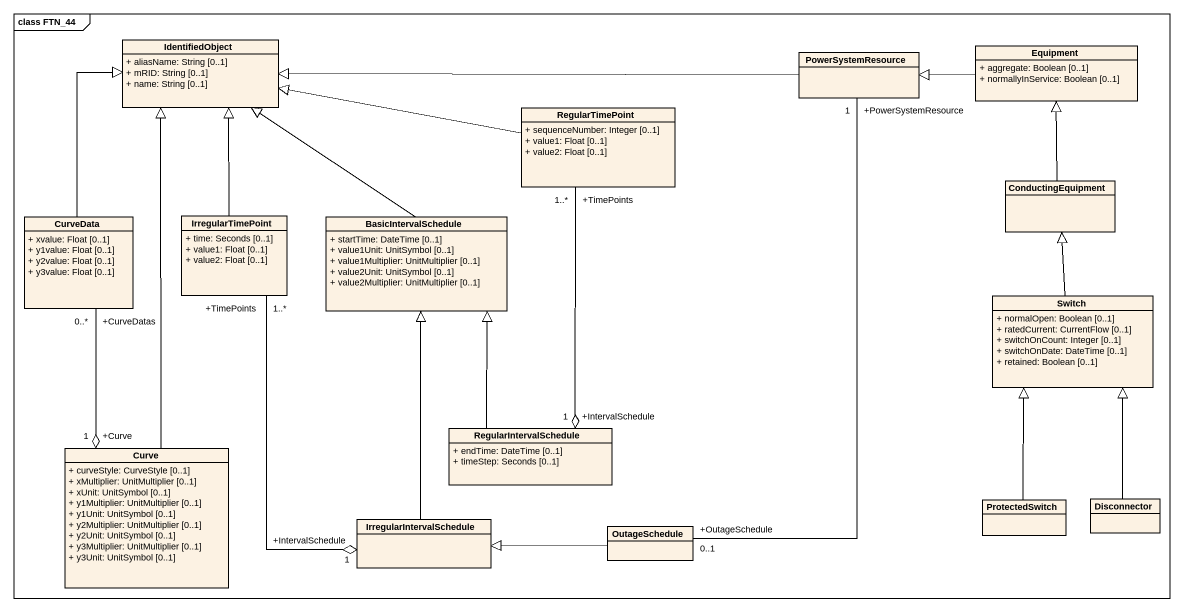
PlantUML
@startuml
mainframe class FTN_44
hide circle
hide empty members
skinparam classAttributeIconSize 0
class IdentifiedObject {
  + aliasName: String [0..1]
  + mRID: String [0..1]
  + name: String [0..1]
}
class Equipment {
  + aggregate: Boolean [0..1]
  + normallyInService: Boolean [0..1]
}
class PowerSystemResource
class RegularTimePoint {
  + sequenceNumber: Integer [0..1]
  + value1: Float [0..1]
  + value2: Float [0..1]
}
class ConductingEquipment
class CurveData {
  + xvalue: Float [0..1]
  + y1value: Float [0..1]
  + y2value: Float [0..1]
  + y3value: Float [0..1]
}
class IrregularTimePoint {
  + time: Seconds [0..1]
  + value1: Float [0..1]
  + value2: Float [0..1]
}
class BasicIntervalSchedule {
  + startTime: DateTime [0..1]
  + value1Unit: UnitSymbol [0..1]
  + value1Multiplier: UnitMultiplier [0..1]
  + value2Unit: UnitSymbol [0..1]
  + value2Multiplier: UnitMultiplier [0..1]
}
class Switch {
  + normalOpen: Boolean [0..1]
  + ratedCurrent: CurrentFlow [0..1]
  + switchOnCount: Integer [0..1]
  + switchOnDate: DateTime [0..1]
  + retained: Boolean [0..1]
}
class RegularIntervalSchedule {
  + endTime: DateTime [0..1]
  + timeStep: Seconds [0..1]
}
class Curve {
  + curveStyle: CurveStyle [0..1]
  + xMultiplier: UnitMultiplier [0..1]
  + xUnit: UnitSymbol [0..1]
  + y1Multiplier: UnitMultiplier [0..1]
  + y1Unit: UnitSymbol [0..1]
  + y2Multiplier: UnitMultiplier [0..1]
  + y2Unit: UnitSymbol [0..1]
  + y3Multiplier: UnitMultiplier [0..1]
  + y3Unit: UnitSymbol [0..1]
}
class ProtectedSwitch
class Disconnector
class IrregularIntervalSchedule
class OutageSchedule
Equipment -left-|> PowerSystemResource
PowerSystemResource -left-|> IdentifiedObject
RegularTimePoint -left-|> IdentifiedObject
ConductingEquipment -up-|> Equipment
CurveData -up-|> IdentifiedObject
CurveData "+CurveDatas\n0..*" --o "+Curve\n1" Curve
IrregularTimePoint -up-|> IdentifiedObject
BasicIntervalSchedule -up-|> IdentifiedObject
Switch -up-|> ConductingEquipment
RegularIntervalSchedule "+IntervalSchedule\n1" o-up- "+TimePoints\n1..*" RegularTimePoint
RegularIntervalSchedule -up-|> BasicIntervalSchedule
Curve -up-|> IdentifiedObject
ProtectedSwitch -up-|> Switch
Disconnector -up-|> Switch
IrregularIntervalSchedule "+IntervalSchedule\n1" o-up- "+TimePoints\n1..*" IrregularTimePoint
IrregularIntervalSchedule -up-|> BasicIntervalSchedule
OutageSchedule "+OutageSchedule\n0..1" -up- "+PowerSystemResource\n1" PowerSystemResource
OutageSchedule -left-|> IrregularIntervalSchedule
@enduml
